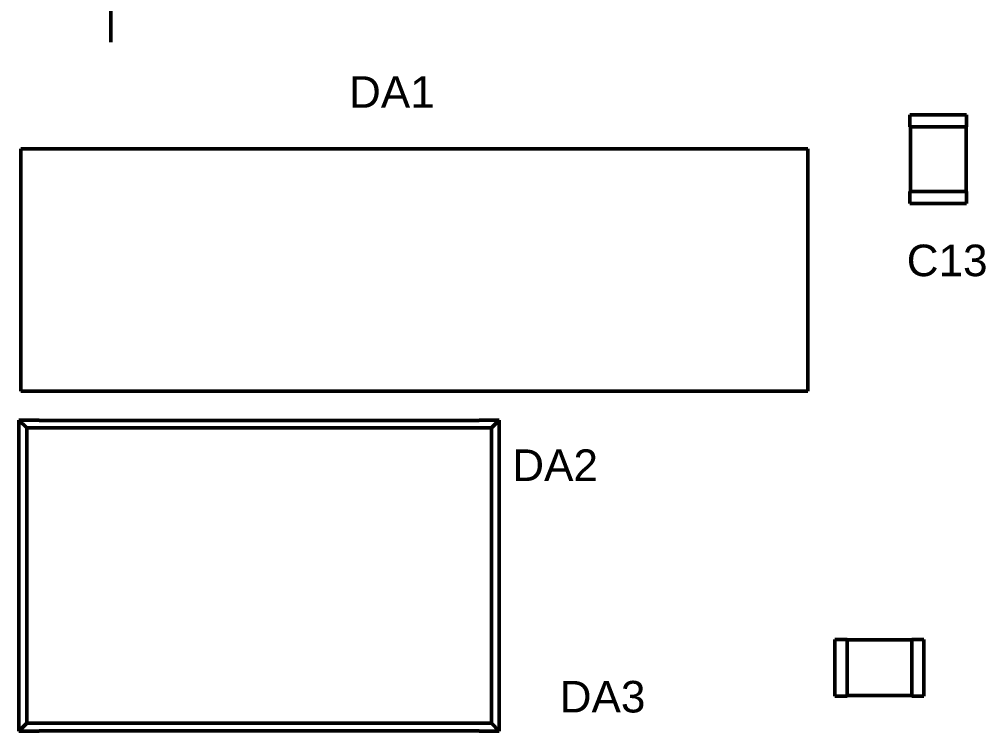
# Model space of a CAD drawing. Header units: millimetres. Extents: x 0 to 866, y 0 to 297.
# Drawn here: x 53.51 to 100.54, y 210.85 to 246.13 of the extents above; entities that cross this region are included whole.
import ezdxf

# ---------------------------------------------------------------- set-up
doc = ezdxf.new("R2010")
doc.units = ezdxf.units.MM
for name, color, linetype, lineweight in [('OSN25', 2, 'Continuous', 20), ('OSN50', 3, 'Continuous', 50), ('TEXT', 1, 'Continuous', 30)]:
    doc.layers.add(name, color=color, linetype=linetype, lineweight=lineweight)
doc.styles.add('Arial0', font='arial.ttf', dxfattribs={"height": 1.2192})

msp = doc.modelspace()

# ---------------------------------------------------------------- linework, layer by layer
at = {"layer": 'OSN25', "color": 2}
msp.add_line((58.064, 244.984), (58.064, 255.384), dxfattribs=at)
at = {"layer": 'OSN50', "color": 3}
for p, q in [((58.064, 244.984), (58.064, 255.384)), ((100.464, 241.384), (97.664, 241.384)), ((97.664, 241.384), (97.664, 240.784)), ((97.664, 240.784), (97.664, 241.384)), ((97.664, 241.384), (100.464, 241.384)), ((100.464, 241.384), (97.664, 241.384)), ((97.664, 241.384), (97.664, 240.784)), ((97.664, 240.784), (97.664, 241.384)), ((97.664, 241.384), (100.464, 241.384)), ((100.464, 240.784), (100.464, 241.384)), ((100.464, 240.784), (100.464, 241.384)), ((100.464, 240.784), (100.464, 241.384)), ((100.464, 240.784), (100.464, 241.384)), ((97.664, 240.784), (97.686, 240.784)), ((100.464, 240.784), (97.664, 240.784)), ((97.664, 240.784), (97.686, 240.784)), ((100.464, 240.784), (97.664, 240.784)), ((97.686, 240.784), (97.686, 237.584)), ((97.686, 237.584), (97.686, 240.784)), ((97.686, 240.784), (97.686, 237.584)), ((97.686, 237.584), (97.686, 240.784)), ((100.444, 237.584), (100.444, 240.784)), ((100.444, 240.784), (100.464, 240.784)), ((100.444, 237.584), (100.444, 240.784)), ((100.444, 237.584), (100.444, 240.784)), ((100.444, 240.784), (100.464, 240.784)), ((100.444, 237.584), (100.444, 240.784)), ((53.602, 239.698), (53.602, 227.698)), ((92.602, 239.698), (53.602, 239.698)), ((53.602, 239.698), (53.602, 227.698)), ((53.602, 239.698), (92.602, 239.698)), ((53.602, 239.698), (53.602, 227.698)), ((92.602, 239.698), (53.602, 239.698)), ((53.602, 239.698), (53.602, 227.698)), ((53.602, 239.698), (92.602, 239.698)), ((92.602, 227.698), (92.602, 239.698)), ((92.602, 239.698), (92.602, 227.698)), ((92.602, 227.698), (92.602, 239.698)), ((92.602, 239.698), (92.602, 227.698)), ((97.686, 237.584), (97.664, 237.584)), ((97.664, 237.584), (97.664, 236.984)), ((97.664, 236.984), (97.664, 237.584)), ((97.664, 237.584), (100.464, 237.584)), ((97.686, 237.584), (97.664, 237.584)), ((97.664, 237.584), (97.664, 236.984)), ((97.664, 236.984), (97.664, 237.584)), ((97.664, 237.584), (100.464, 237.584)), ((100.464, 237.584), (100.444, 237.584)), ((100.464, 237.584), (100.444, 237.584)), ((100.464, 236.984), (100.464, 237.584)), ((100.464, 236.984), (100.464, 237.584)), ((100.464, 236.984), (100.464, 237.584)), ((100.464, 236.984), (100.464, 237.584)), ((97.664, 236.984), (100.464, 236.984)), ((97.664, 236.984), (100.464, 236.984)), ((97.664, 236.984), (100.464, 236.984)), ((97.664, 236.984), (100.464, 236.984)), ((53.602, 227.698), (92.602, 227.698)), ((53.602, 227.698), (92.602, 227.698)), ((53.602, 227.698), (92.602, 227.698)), ((53.602, 227.698), (92.602, 227.698)), ((53.51, 226.254), (53.51, 210.854)), ((54.51, 226.254), (53.51, 226.254)), ((53.51, 226.254), (53.894, 225.87)), ((53.51, 210.854), (53.51, 226.254)), ((53.51, 226.254), (54.51, 226.254)), ((53.51, 226.254), (53.51, 210.854)), ((54.51, 226.254), (53.51, 226.254)), ((53.51, 226.254), (53.894, 225.87)), ((53.51, 210.854), (53.51, 226.254)), ((53.51, 226.254), (54.51, 226.254)), ((54.51, 226.244), (54.51, 226.254)), ((54.51, 226.254), (54.51, 226.244)), ((54.51, 226.244), (54.51, 226.254)), ((54.51, 226.254), (54.51, 226.244)), ((76.31, 226.244), (54.51, 226.244)), ((54.51, 226.244), (76.31, 226.244)), ((76.31, 226.244), (54.51, 226.244)), ((54.51, 226.244), (76.31, 226.244)), ((77.31, 226.254), (76.31, 226.254)), ((76.31, 226.254), (76.31, 226.244)), ((76.31, 226.254), (76.31, 226.244)), ((76.31, 226.254), (77.31, 226.254)), ((77.31, 226.254), (76.31, 226.254)), ((76.31, 226.254), (76.31, 226.244)), ((76.31, 226.254), (76.31, 226.244)), ((76.31, 226.254), (77.31, 226.254)), ((76.926, 225.87), (77.31, 226.254)), ((76.926, 225.87), (77.31, 226.254)), ((77.31, 210.854), (77.31, 226.254)), ((77.31, 226.254), (77.31, 210.854)), ((77.31, 210.854), (77.31, 226.254)), ((77.31, 226.254), (77.31, 210.854)), ((53.894, 211.238), (53.894, 225.87)), ((53.894, 225.87), (76.926, 225.87)), ((53.894, 211.238), (53.894, 225.87)), ((53.894, 225.87), (76.926, 225.87)), ((76.926, 211.238), (76.926, 225.87)), ((76.926, 211.238), (76.926, 225.87)), ((94.548, 215.388), (93.948, 215.388)), ((93.948, 215.388), (93.948, 212.588)), ((93.948, 212.588), (93.948, 215.388)), ((94.548, 215.388), (93.948, 215.388)), ((94.548, 215.388), (93.948, 215.388)), ((93.948, 215.388), (93.948, 212.588)), ((93.948, 212.588), (93.948, 215.388)), ((94.548, 215.388), (93.948, 215.388)), ((94.548, 215.368), (94.548, 215.388)), ((94.548, 215.388), (94.548, 212.588)), ((94.548, 215.368), (94.548, 215.388)), ((94.548, 215.388), (94.548, 212.588)), ((97.748, 215.368), (94.548, 215.368)), ((97.748, 215.368), (94.548, 215.368)), ((97.748, 215.368), (94.548, 215.368)), ((97.748, 215.368), (94.548, 215.368)), ((98.348, 215.388), (97.748, 215.388)), ((97.748, 215.388), (97.748, 215.368)), ((98.348, 215.388), (97.748, 215.388)), ((97.748, 212.588), (97.748, 215.388)), ((98.348, 215.388), (97.748, 215.388)), ((97.748, 215.388), (97.748, 215.368)), ((98.348, 215.388), (97.748, 215.388)), ((97.748, 212.588), (97.748, 215.388)), ((98.348, 212.588), (98.348, 215.388)), ((98.348, 212.588), (98.348, 215.388)), ((98.348, 212.588), (98.348, 215.388)), ((98.348, 212.588), (98.348, 215.388)), ((93.948, 212.588), (94.548, 212.588)), ((94.548, 212.588), (93.948, 212.588)), ((93.948, 212.588), (94.548, 212.588)), ((94.548, 212.588), (93.948, 212.588)), ((94.548, 212.588), (94.548, 212.61)), ((94.548, 212.61), (97.748, 212.61)), ((97.748, 212.61), (94.548, 212.61)), ((94.548, 212.588), (94.548, 212.61)), ((94.548, 212.61), (97.748, 212.61)), ((97.748, 212.61), (94.548, 212.61)), ((97.748, 212.61), (97.748, 212.588)), ((97.748, 212.61), (97.748, 212.588)), ((97.748, 212.588), (98.348, 212.588)), ((98.348, 212.588), (97.748, 212.588)), ((97.748, 212.588), (98.348, 212.588)), ((98.348, 212.588), (97.748, 212.588)), ((53.51, 210.854), (53.894, 211.238)), ((53.51, 210.854), (53.894, 211.238)), ((53.894, 211.238), (76.926, 211.238)), ((53.894, 211.238), (76.926, 211.238)), ((76.926, 211.238), (77.31, 210.854)), ((76.926, 211.238), (77.31, 210.854)), ((53.51, 210.854), (54.51, 210.854)), ((53.51, 210.854), (54.51, 210.854)), ((53.51, 210.854), (54.51, 210.854)), ((53.51, 210.854), (54.51, 210.854)), ((54.51, 210.854), (54.51, 210.864)), ((54.51, 210.864), (76.31, 210.864)), ((54.51, 210.864), (54.51, 210.854)), ((54.51, 210.864), (76.31, 210.864)), ((54.51, 210.854), (54.51, 210.864)), ((54.51, 210.864), (76.31, 210.864)), ((54.51, 210.864), (54.51, 210.854)), ((54.51, 210.864), (76.31, 210.864)), ((76.31, 210.864), (76.31, 210.854)), ((76.31, 210.864), (76.31, 210.854)), ((76.31, 210.864), (76.31, 210.854)), ((76.31, 210.864), (76.31, 210.854)), ((76.31, 210.854), (77.31, 210.854)), ((76.31, 210.854), (77.31, 210.854)), ((76.31, 210.854), (77.31, 210.854)), ((76.31, 210.854), (77.31, 210.854))]:
    msp.add_line(p, q, dxfattribs=at)

# ---------------------------------------------------------------- texts
at = {"layer": 'TEXT', "color": 1, "style": 'Arial0'}
for s, p in [('DA1', (69.865, 241.734)), ('C13', (97.502, 233.391)), ('DA2', (77.954, 223.244)), ('DA3', (80.306, 211.773))]:
    msp.add_text(s, height=1.5634, dxfattribs=at).set_placement(p)

doc.saveas('drawing.dxf')
